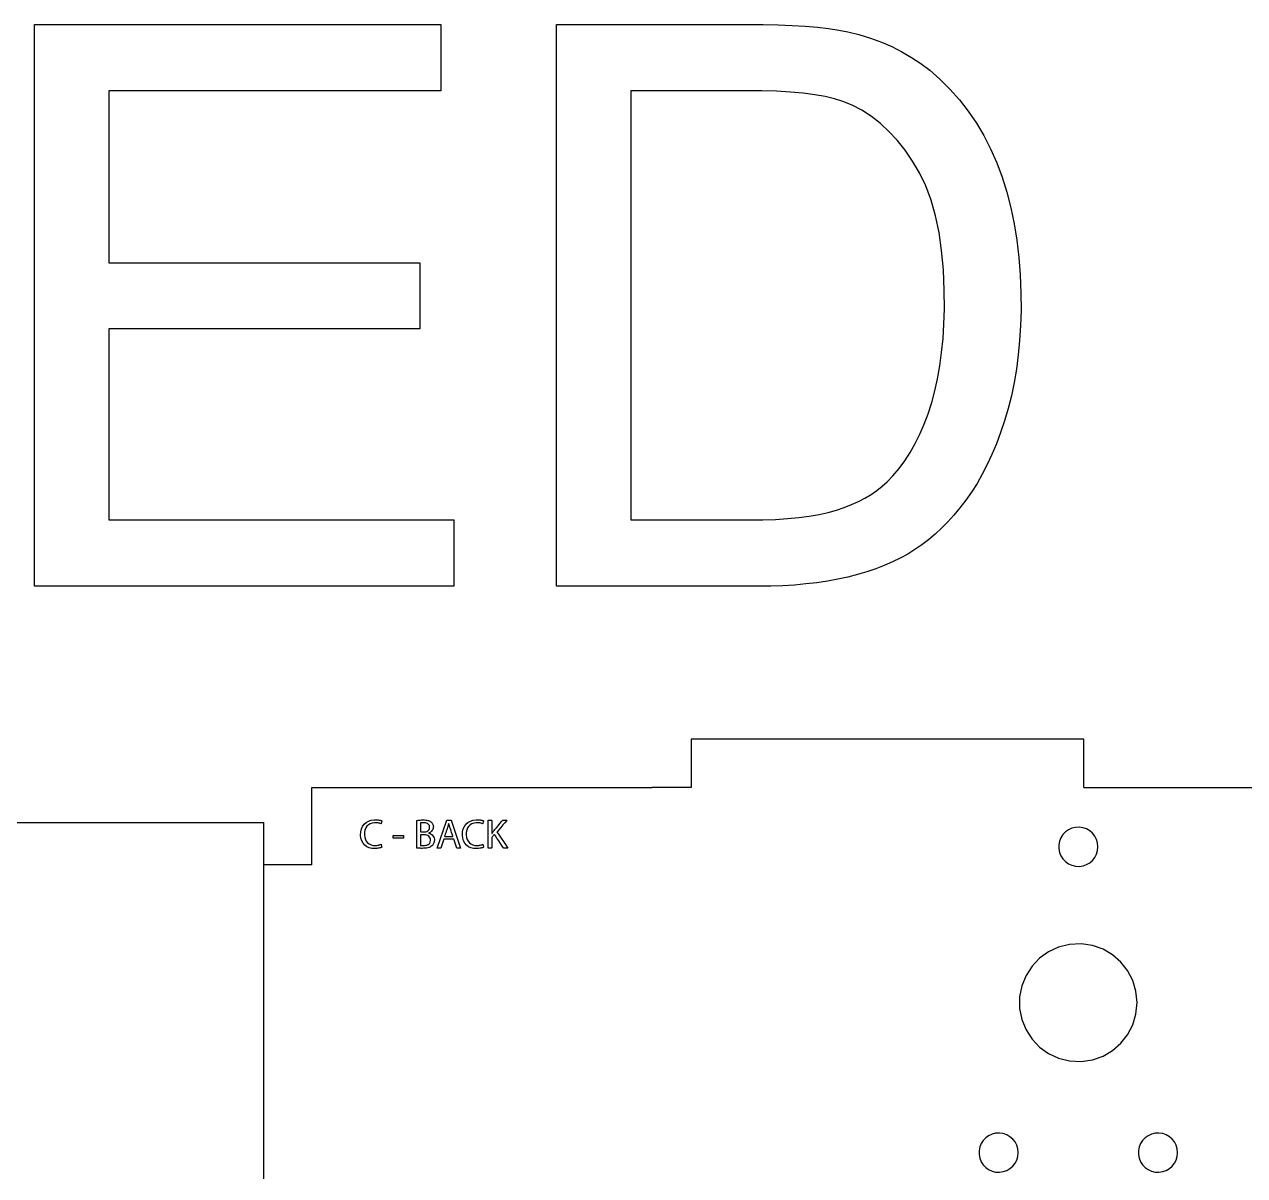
# Model space of a CAD drawing. Header units: metres. Extents: x 826 to 1488, y 1193 to 1485.
# Drawn here: x 963.9 to 1057.2, y 1396.6 to 1484.6 of the extents above; entities that cross this region are included whole.
import ezdxf

# ---------------------------------------------------------------- set-up
doc = ezdxf.new("R2010")
doc.units = ezdxf.units.M

msp = doc.modelspace()

# ---------------------------------------------------------------- linework, layer by layer
at = {"layer": 'COMPONENT14'}
for p, q in [((964.694, 1441.663), (964.694, 1484.618)), ((964.694, 1484.618), (995.753, 1484.618)), ((995.753, 1484.618), (995.753, 1479.548)), ((1004.602, 1484.604), (1005.129, 1484.618)), ((1004.602, 1482.51), (1004.602, 1484.604)), ((1005.129, 1484.618), (1006.703, 1484.618)), ((1006.703, 1484.618), (1008.991, 1484.618)), ((1008.991, 1484.618), (1011.657, 1484.618)), ((1011.657, 1484.618), (1014.365, 1484.618)), ((1014.365, 1484.618), (1016.779, 1484.618)), ((1016.779, 1484.618), (1018.563, 1484.618)), ((1018.563, 1484.618), (1019.38, 1484.618)), ((1019.38, 1484.618), (1020.406, 1484.611)), ((1020.406, 1484.611), (1021.549, 1484.586)), ((1021.549, 1484.586), (1022.619, 1484.542)), ((1022.619, 1484.542), (1023.617, 1484.479)), ((1023.617, 1484.479), (1024.542, 1484.398)), ((1024.542, 1484.398), (1025.394, 1484.297)), ((1025.394, 1484.297), (1026.173, 1484.178)), ((1026.173, 1484.178), (1026.88, 1484.04)), ((1026.88, 1484.04), (1027.721, 1483.833)), ((1027.721, 1483.833), (1028.593, 1483.57)), ((1028.593, 1483.57), (1029.432, 1483.264)), ((1029.432, 1483.264), (1030.238, 1482.917)), ((1004.602, 1477.528), (1004.602, 1482.51)), ((1030.238, 1482.917), (1031.01, 1482.528)), ((1031.01, 1482.528), (1031.749, 1482.096)), ((1031.749, 1482.096), (1032.455, 1481.623)), ((1032.455, 1481.623), (1033.128, 1481.107)), ((1033.128, 1481.107), (1033.894, 1480.441)), ((1033.894, 1480.441), (1034.674, 1479.673)), ((995.753, 1479.548), (970.378, 1479.548)), ((970.378, 1479.548), (970.378, 1466.392)), ((1010.595, 1479.548), (1010.286, 1479.534)), ((1010.286, 1479.534), (1010.286, 1477.897)), ((1011.542, 1479.548), (1010.595, 1479.548)), ((1012.928, 1479.548), (1011.542, 1479.548)), ((1014.548, 1479.548), (1012.928, 1479.548)), ((1016.198, 1479.548), (1014.548, 1479.548)), ((1017.675, 1479.548), (1016.198, 1479.548)), ((1018.775, 1479.548), (1017.675, 1479.548)), ((1019.294, 1479.548), (1018.775, 1479.548)), ((1020.284, 1479.54), (1019.294, 1479.548)), ((1021.426, 1479.505), (1020.284, 1479.54)), ((1022.482, 1479.443), (1021.426, 1479.505)), ((1023.454, 1479.355), (1022.482, 1479.443)), ((1024.341, 1479.24), (1023.454, 1479.355)), ((1034.674, 1479.673), (1035.401, 1478.857)), ((1025.142, 1479.098), (1024.341, 1479.24)), ((1025.86, 1478.929), (1025.142, 1479.098)), ((1026.492, 1478.733), (1025.86, 1478.929)), ((1027.205, 1478.439), (1026.492, 1478.733)), ((1027.951, 1478.048), (1027.205, 1478.439)), ((1035.401, 1478.857), (1036.076, 1477.992)), ((1004.602, 1470.636), (1004.602, 1477.528)), ((1010.286, 1477.897), (1010.286, 1474.075)), ((1028.669, 1477.584), (1027.951, 1478.048)), ((1029.357, 1477.047), (1028.669, 1477.584)), ((1036.076, 1477.992), (1036.698, 1477.078)), ((1030.016, 1476.437), (1029.357, 1477.047)), ((1036.698, 1477.078), (1037.268, 1476.115)), ((1030.647, 1475.755), (1030.016, 1476.437)), ((1031.248, 1475), (1030.647, 1475.755)), ((1037.268, 1476.115), (1037.786, 1475.103)), ((1031.821, 1474.172), (1031.248, 1475)), ((1037.786, 1475.103), (1038.251, 1474.042)), ((1010.286, 1474.075), (1010.286, 1468.807)), ((1032.357, 1473.267), (1031.821, 1474.172)), ((1038.251, 1474.042), (1038.663, 1472.934)), ((1032.829, 1472.269), (1032.357, 1473.267)), ((1038.663, 1472.934), (1039.024, 1471.786)), ((1033.234, 1471.175), (1032.829, 1472.269)), ((1033.571, 1469.987), (1033.234, 1471.175)), ((1039.024, 1471.786), (1039.334, 1470.599)), ((1004.602, 1462.808), (1004.602, 1470.636)), ((1039.334, 1470.599), (1039.592, 1469.374)), ((1033.841, 1468.704), (1033.571, 1469.987)), ((1039.592, 1469.374), (1039.798, 1468.109)), ((1010.286, 1468.807), (1010.286, 1462.836)), ((1034.043, 1467.325), (1033.841, 1468.704)), ((1034.178, 1465.851), (1034.043, 1467.325)), ((1039.798, 1468.109), (1039.953, 1466.805)), ((970.378, 1466.392), (994.141, 1466.392)), ((994.141, 1466.392), (994.141, 1461.353)), ((1039.953, 1466.805), (1040.056, 1465.462)), ((1034.245, 1464.282), (1034.178, 1465.851)), ((1040.056, 1465.462), (1040.107, 1464.08)), ((1034.249, 1462.867), (1034.245, 1464.282)), ((1040.107, 1464.08), (1040.109, 1462.773)), ((1004.602, 1455.021), (1004.602, 1462.808)), ((1010.286, 1462.836), (1010.286, 1456.902)), ((1034.215, 1461.711), (1034.249, 1462.867)), ((1040.109, 1462.773), (1040.074, 1461.597)), ((1034.146, 1460.598), (1034.215, 1461.711)), ((994.141, 1461.353), (970.378, 1461.353)), ((970.378, 1461.353), (970.378, 1446.732)), ((1040.074, 1461.597), (1040.004, 1460.454)), ((1034.043, 1459.53), (1034.146, 1460.598)), ((1040.004, 1460.454), (1039.9, 1459.346)), ((1033.905, 1458.506), (1034.043, 1459.53)), ((1039.9, 1459.346), (1039.76, 1458.271)), ((1033.733, 1457.526), (1033.905, 1458.506)), ((1039.76, 1458.271), (1039.585, 1457.231)), ((1033.527, 1456.59), (1033.733, 1457.526)), ((1039.585, 1457.231), (1039.375, 1456.225)), ((1010.286, 1456.902), (1010.286, 1451.746)), ((1033.286, 1455.699), (1033.527, 1456.59)), ((1039.375, 1456.225), (1039.13, 1455.253)), ((1033.012, 1454.851), (1033.286, 1455.699)), ((1039.13, 1455.253), (1038.852, 1454.315)), ((1004.602, 1448.25), (1004.602, 1455.021)), ((1032.709, 1454.047), (1033.012, 1454.851)), ((1038.852, 1454.315), (1038.551, 1453.417)), ((1032.021, 1452.565), (1032.379, 1453.284)), ((1032.379, 1453.284), (1032.709, 1454.047)), ((1038.551, 1453.417), (1038.23, 1452.558)), ((1031.636, 1451.887), (1032.021, 1452.565)), ((1038.23, 1452.558), (1037.89, 1451.739)), ((1010.286, 1451.746), (1010.286, 1448.109)), ((1031.224, 1451.252), (1031.636, 1451.887)), ((1037.89, 1451.739), (1037.53, 1450.96)), ((1030.319, 1450.11), (1030.785, 1450.66)), ((1030.785, 1450.66), (1031.224, 1451.252)), ((1037.53, 1450.96), (1037.15, 1450.221)), ((1029.49, 1449.306), (1029.868, 1449.644)), ((1029.868, 1449.644), (1030.319, 1450.11)), ((1036.751, 1449.522), (1036.331, 1448.863)), ((1037.15, 1450.221), (1036.751, 1449.522)), ((1028.175, 1448.407), (1028.643, 1448.687)), ((1028.643, 1448.687), (1029.081, 1448.986)), ((1029.081, 1448.986), (1029.49, 1449.306)), ((1036.331, 1448.863), (1035.893, 1448.243)), ((1004.602, 1443.472), (1004.602, 1448.25)), ((1010.286, 1448.109), (1010.286, 1446.732)), ((1026.002, 1447.484), (1026.591, 1447.686)), ((1026.591, 1447.686), (1027.149, 1447.906)), ((1027.149, 1447.906), (1027.677, 1448.147)), ((1027.677, 1448.147), (1028.175, 1448.407)), ((1035.442, 1447.658), (1034.981, 1447.104)), ((1035.893, 1448.243), (1035.442, 1447.658)), ((970.378, 1446.732), (996.749, 1446.732)), ((996.749, 1446.732), (996.749, 1441.663)), ((1010.286, 1446.732), (1010.671, 1446.732)), ((1010.671, 1446.732), (1011.687, 1446.732)), ((1011.687, 1446.732), (1013.128, 1446.732)), ((1013.128, 1446.732), (1014.786, 1446.732)), ((1014.786, 1446.732), (1016.455, 1446.732)), ((1016.455, 1446.732), (1017.927, 1446.732)), ((1017.927, 1446.732), (1018.995, 1446.732)), ((1018.995, 1446.732), (1019.453, 1446.732)), ((1019.453, 1446.732), (1020.378, 1446.742)), ((1020.378, 1446.742), (1021.349, 1446.775)), ((1021.349, 1446.775), (1022.264, 1446.833)), ((1022.264, 1446.833), (1023.123, 1446.915)), ((1023.123, 1446.915), (1023.927, 1447.021)), ((1023.927, 1447.021), (1024.675, 1447.152)), ((1024.675, 1447.152), (1025.366, 1447.306)), ((1025.366, 1447.306), (1026.002, 1447.484)), ((1034.981, 1447.104), (1034.51, 1446.583)), ((1034.028, 1446.094), (1033.536, 1445.638)), ((1034.51, 1446.583), (1034.028, 1446.094)), ((1033.033, 1445.214), (1032.521, 1444.822)), ((1033.536, 1445.638), (1033.033, 1445.214)), ((1031.451, 1444.126), (1030.879, 1443.811)), ((1031.997, 1444.462), (1031.451, 1444.126)), ((1032.521, 1444.822), (1031.997, 1444.462)), ((1004.602, 1441.663), (1004.602, 1443.472)), ((1028.999, 1442.993), (1028.319, 1442.763)), ((1029.652, 1443.245), (1028.999, 1442.993)), ((1030.279, 1443.517), (1029.652, 1443.245)), ((1030.879, 1443.811), (1030.279, 1443.517)), ((1025.327, 1442.055), (1024.511, 1441.934)), ((1026.116, 1442.199), (1025.327, 1442.055)), ((1026.878, 1442.366), (1026.116, 1442.199)), ((1027.612, 1442.554), (1026.878, 1442.366)), ((1028.319, 1442.763), (1027.612, 1442.554)), ((996.749, 1441.663), (964.694, 1441.663)), ((1005.255, 1441.663), (1004.602, 1441.663)), ((1006.979, 1441.663), (1005.255, 1441.663)), ((1009.422, 1441.663), (1006.979, 1441.663)), ((1012.232, 1441.663), (1009.422, 1441.663)), ((1015.056, 1441.663), (1012.232, 1441.663)), ((1017.543, 1441.663), (1015.056, 1441.663)), ((1019.341, 1441.663), (1017.543, 1441.663)), ((1020.097, 1441.663), (1019.341, 1441.663)), ((1020.974, 1441.672), (1020.097, 1441.663)), ((1021.899, 1441.704), (1020.974, 1441.672)), ((1022.797, 1441.758), (1021.899, 1441.704)), ((1023.668, 1441.835), (1022.797, 1441.758)), ((1024.511, 1441.934), (1023.668, 1441.835))]:
    msp.add_line(p, q, dxfattribs=at)
at = {"layer": 'COMPONENT23'}
for p, q in [((989.779, 1423.303), (989.901, 1423.471)), ((989.901, 1423.471), (990.054, 1423.609)), ((990.054, 1423.609), (990.235, 1423.715)), ((990.223, 1423.423), (990.112, 1423.315)), ((990.357, 1423.504), (990.223, 1423.423)), ((990.235, 1423.715), (990.442, 1423.785)), ((990.51, 1423.558), (990.357, 1423.504)), ((990.442, 1423.785), (990.672, 1423.817)), ((990.681, 1423.584), (990.51, 1423.558)), ((990.672, 1423.817), (990.811, 1423.817)), ((990.793, 1423.586), (990.681, 1423.584)), ((990.856, 1423.582), (990.793, 1423.586)), ((990.811, 1423.817), (990.898, 1423.812)), ((990.916, 1423.576), (990.856, 1423.582)), ((990.898, 1423.812), (990.977, 1423.802)), ((990.973, 1423.566), (990.916, 1423.576)), ((991.026, 1423.554), (990.973, 1423.566)), ((990.977, 1423.802), (991.048, 1423.79)), ((991.076, 1423.54), (991.026, 1423.554)), ((991.048, 1423.79), (991.109, 1423.776)), ((991.122, 1423.524), (991.076, 1423.54)), ((991.109, 1423.776), (991.162, 1423.76)), ((991.164, 1423.507), (991.122, 1423.524)), ((991.162, 1423.76), (991.206, 1423.744)), ((991.189, 1423.518), (991.164, 1423.507)), ((991.199, 1423.549), (991.189, 1423.518)), ((991.211, 1423.588), (991.199, 1423.549)), ((991.206, 1423.744), (991.241, 1423.729)), ((991.224, 1423.629), (991.211, 1423.588)), ((991.236, 1423.668), (991.224, 1423.629)), ((991.246, 1423.7), (991.236, 1423.668)), ((991.241, 1423.729), (991.246, 1423.7)), ((993.916, 1423.752), (993.964, 1423.762)), ((993.916, 1423.663), (993.916, 1423.752)), ((993.916, 1423.43), (993.916, 1423.663)), ((993.916, 1423.1), (993.916, 1423.43)), ((993.964, 1423.762), (994.018, 1423.771)), ((994.018, 1423.771), (994.076, 1423.779)), ((994.076, 1423.779), (994.139, 1423.786)), ((994.139, 1423.786), (994.205, 1423.791)), ((994.206, 1423.57), (994.192, 1423.527)), ((994.192, 1423.527), (994.192, 1423.445)), ((994.192, 1423.445), (994.192, 1423.333)), ((994.205, 1423.791), (994.273, 1423.796)), ((994.249, 1423.577), (994.206, 1423.57)), ((994.275, 1423.58), (994.249, 1423.577)), ((994.273, 1423.796), (994.343, 1423.798)), ((994.305, 1423.582), (994.275, 1423.58)), ((994.339, 1423.584), (994.305, 1423.582)), ((994.376, 1423.586), (994.339, 1423.584)), ((994.343, 1423.798), (994.414, 1423.799)), ((994.419, 1423.587), (994.376, 1423.586)), ((994.414, 1423.799), (994.509, 1423.798)), ((994.497, 1423.585), (994.419, 1423.587)), ((994.589, 1423.575), (994.497, 1423.585)), ((994.509, 1423.798), (994.6, 1423.791)), ((994.672, 1423.555), (994.589, 1423.575)), ((994.6, 1423.791), (994.682, 1423.78)), ((994.744, 1423.524), (994.672, 1423.555)), ((994.682, 1423.78), (994.757, 1423.765)), ((994.803, 1423.483), (994.744, 1423.524)), ((994.757, 1423.765), (994.826, 1423.744)), ((994.85, 1423.43), (994.803, 1423.483)), ((994.826, 1423.744), (994.888, 1423.719)), ((994.883, 1423.366), (994.85, 1423.43)), ((994.888, 1423.719), (994.944, 1423.688)), ((994.944, 1423.688), (994.996, 1423.652)), ((994.996, 1423.652), (995.037, 1423.618)), ((995.037, 1423.618), (995.073, 1423.582)), ((995.073, 1423.582), (995.105, 1423.542)), ((995.105, 1423.542), (995.132, 1423.498)), ((995.132, 1423.498), (995.154, 1423.451)), ((995.154, 1423.451), (995.17, 1423.399)), ((995.17, 1423.399), (995.181, 1423.344)), ((995.475, 1421.643), (996.205, 1423.783)), ((996.205, 1423.783), (996.536, 1423.783)), ((996.316, 1423.375), (996.303, 1423.328)), ((996.328, 1423.423), (996.316, 1423.375)), ((996.34, 1423.47), (996.328, 1423.423)), ((996.368, 1423.524), (996.34, 1423.47)), ((996.38, 1423.478), (996.368, 1423.524)), ((996.392, 1423.432), (996.38, 1423.478)), ((996.404, 1423.385), (996.392, 1423.432)), ((996.417, 1423.338), (996.404, 1423.385)), ((996.536, 1423.783), (997.266, 1421.643)), ((997.558, 1423.303), (997.68, 1423.471)), ((997.68, 1423.471), (997.833, 1423.609)), ((997.833, 1423.609), (998.014, 1423.715)), ((998.002, 1423.423), (997.891, 1423.315)), ((998.135, 1423.504), (998.002, 1423.423)), ((998.014, 1423.715), (998.221, 1423.785)), ((998.289, 1423.558), (998.135, 1423.504)), ((998.221, 1423.785), (998.45, 1423.817)), ((998.46, 1423.584), (998.289, 1423.558)), ((998.45, 1423.817), (998.589, 1423.817)), ((998.572, 1423.586), (998.46, 1423.584)), ((998.635, 1423.582), (998.572, 1423.586)), ((998.589, 1423.817), (998.677, 1423.812)), ((998.695, 1423.576), (998.635, 1423.582)), ((998.677, 1423.812), (998.756, 1423.802)), ((998.751, 1423.566), (998.695, 1423.576)), ((998.805, 1423.554), (998.751, 1423.566)), ((998.756, 1423.802), (998.826, 1423.79)), ((998.854, 1423.54), (998.805, 1423.554)), ((998.826, 1423.79), (998.888, 1423.776)), ((998.9, 1423.524), (998.854, 1423.54)), ((998.888, 1423.776), (998.941, 1423.76)), ((998.942, 1423.507), (998.9, 1423.524)), ((998.941, 1423.76), (998.985, 1423.744)), ((998.968, 1423.518), (998.942, 1423.507)), ((998.977, 1423.549), (998.968, 1423.518)), ((998.989, 1423.588), (998.977, 1423.549)), ((998.985, 1423.744), (999.02, 1423.729)), ((999.002, 1423.629), (998.989, 1423.588)), ((999.014, 1423.668), (999.002, 1423.629)), ((999.024, 1423.7), (999.014, 1423.668)), ((999.02, 1423.729), (999.024, 1423.7)), ((999.374, 1423.783), (999.427, 1423.783)), ((999.374, 1423.669), (999.374, 1423.783)), ((999.374, 1423.374), (999.374, 1423.669)), ((999.374, 1422.968), (999.374, 1423.374)), ((999.427, 1423.783), (999.479, 1423.783)), ((999.479, 1423.783), (999.537, 1423.783)), ((999.537, 1423.783), (999.59, 1423.783)), ((999.59, 1423.783), (999.631, 1423.783)), ((999.631, 1423.783), (999.65, 1423.742)), ((999.65, 1423.742), (999.65, 1423.61)), ((999.65, 1423.61), (999.65, 1423.42)), ((999.65, 1423.42), (999.65, 1423.206)), ((1000.136, 1423.358), (1000.271, 1423.524)), ((1000.271, 1423.524), (1000.387, 1423.667)), ((1000.507, 1423.411), (1000.346, 1423.221)), ((1000.387, 1423.667), (1000.464, 1423.761)), ((1000.464, 1423.761), (1000.484, 1423.783)), ((1000.484, 1423.783), (1000.512, 1423.783)), ((1000.658, 1423.587), (1000.507, 1423.411)), ((1000.512, 1423.783), (1000.565, 1423.783)), ((1000.565, 1423.783), (1000.633, 1423.783)), ((1000.633, 1423.783), (1000.704, 1423.783)), ((1000.772, 1423.721), (1000.658, 1423.587)), ((1000.704, 1423.783), (1000.768, 1423.783)), ((1000.768, 1423.783), (1000.812, 1423.783)), ((1000.812, 1423.783), (1000.772, 1423.721)), ((989.628, 1422.642), (989.64, 1422.887)), ((989.655, 1422.402), (989.628, 1422.642)), ((989.64, 1422.887), (989.691, 1423.108)), ((989.691, 1423.108), (989.779, 1423.303)), ((989.926, 1422.844), (989.92, 1422.646)), ((989.92, 1422.646), (989.942, 1422.465)), ((989.961, 1423.025), (989.926, 1422.844)), ((989.942, 1422.465), (989.99, 1422.305)), ((990.024, 1423.182), (989.961, 1423.025)), ((990.112, 1423.315), (990.024, 1423.182)), ((992.122, 1422.399), (992.122, 1422.602)), ((992.122, 1422.602), (992.907, 1422.602)), ((992.907, 1422.602), (992.907, 1422.399)), ((993.916, 1422.72), (993.916, 1423.1)), ((993.916, 1422.337), (993.916, 1422.72)), ((994.192, 1423.333), (994.192, 1423.209)), ((994.192, 1423.209), (994.192, 1423.085)), ((994.192, 1423.085), (994.192, 1422.979)), ((994.192, 1422.979), (994.192, 1422.904)), ((994.192, 1422.904), (994.192, 1422.875)), ((994.192, 1422.875), (994.23, 1422.875)), ((994.221, 1422.669), (994.192, 1422.667)), ((994.192, 1422.667), (994.192, 1422.621)), ((994.192, 1422.621), (994.192, 1422.524)), ((994.192, 1422.524), (994.192, 1422.393)), ((994.254, 1422.669), (994.221, 1422.669)), ((994.23, 1422.875), (994.269, 1422.875)), ((994.294, 1422.669), (994.254, 1422.669)), ((994.269, 1422.875), (994.313, 1422.875)), ((994.336, 1422.669), (994.294, 1422.669)), ((994.313, 1422.875), (994.358, 1422.875)), ((994.374, 1422.669), (994.336, 1422.669)), ((994.358, 1422.875), (994.399, 1422.875)), ((994.419, 1422.669), (994.374, 1422.669)), ((994.399, 1422.875), (994.429, 1422.875)), ((994.486, 1422.667), (994.419, 1422.669)), ((994.429, 1422.875), (994.524, 1422.88)), ((994.59, 1422.654), (994.486, 1422.667)), ((994.524, 1422.88), (994.616, 1422.897)), ((994.686, 1422.63), (994.59, 1422.654)), ((994.616, 1422.897), (994.696, 1422.925)), ((994.772, 1422.594), (994.686, 1422.63)), ((994.696, 1422.925), (994.764, 1422.965)), ((994.764, 1422.965), (994.819, 1423.014)), ((994.846, 1422.544), (994.772, 1422.594)), ((994.819, 1423.014), (994.861, 1423.072)), ((994.857, 1422.808), (994.824, 1422.796)), ((994.824, 1422.796), (994.862, 1422.776)), ((994.904, 1422.482), (994.846, 1422.544)), ((994.932, 1422.846), (994.857, 1422.808)), ((994.861, 1423.072), (994.889, 1423.136)), ((994.862, 1422.776), (994.939, 1422.747)), ((994.901, 1423.289), (994.883, 1423.366)), ((994.889, 1423.136), (994.903, 1423.207)), ((994.903, 1423.207), (994.901, 1423.289)), ((994.947, 1422.406), (994.904, 1422.482)), ((994.999, 1422.891), (994.932, 1422.846)), ((994.939, 1422.747), (995.015, 1422.707)), ((995.056, 1422.944), (994.999, 1422.891)), ((995.015, 1422.707), (995.085, 1422.655)), ((995.104, 1423.003), (995.056, 1422.944)), ((995.085, 1422.655), (995.149, 1422.59)), ((995.142, 1423.068), (995.104, 1423.003)), ((995.169, 1423.138), (995.142, 1423.068)), ((995.149, 1422.59), (995.201, 1422.513)), ((995.183, 1423.212), (995.169, 1423.138)), ((995.181, 1423.344), (995.186, 1423.284)), ((995.186, 1423.284), (995.183, 1423.212)), ((995.201, 1422.513), (995.24, 1422.424)), ((996.067, 1422.612), (996.046, 1422.55)), ((996.046, 1422.55), (996.076, 1422.532)), ((996.098, 1422.704), (996.067, 1422.612)), ((996.076, 1422.532), (996.153, 1422.532)), ((996.135, 1422.813), (996.098, 1422.704)), ((996.174, 1422.926), (996.135, 1422.813)), ((996.153, 1422.532), (996.257, 1422.532)), ((996.208, 1423.029), (996.174, 1422.926)), ((996.235, 1423.107), (996.208, 1423.029)), ((996.249, 1423.148), (996.235, 1423.107)), ((996.26, 1423.183), (996.249, 1423.148)), ((996.257, 1422.532), (996.374, 1422.532)), ((996.276, 1423.231), (996.26, 1423.183)), ((996.29, 1423.28), (996.276, 1423.231)), ((996.303, 1423.328), (996.29, 1423.28)), ((996.374, 1422.532), (996.49, 1422.532)), ((996.431, 1423.29), (996.417, 1423.338)), ((996.445, 1423.241), (996.431, 1423.29)), ((996.461, 1423.191), (996.445, 1423.241)), ((996.476, 1423.147), (996.461, 1423.191)), ((996.487, 1423.114), (996.476, 1423.147)), ((996.512, 1423.041), (996.487, 1423.114)), ((996.49, 1422.532), (996.591, 1422.532)), ((996.546, 1422.942), (996.512, 1423.041)), ((996.585, 1422.831), (996.546, 1422.942)), ((996.623, 1422.72), (996.585, 1422.831)), ((996.591, 1422.532), (996.661, 1422.532)), ((996.656, 1422.625), (996.623, 1422.72)), ((996.679, 1422.557), (996.656, 1422.625)), ((996.661, 1422.532), (996.688, 1422.532)), ((996.688, 1422.532), (996.679, 1422.557)), ((997.406, 1422.642), (997.418, 1422.887)), ((997.434, 1422.402), (997.406, 1422.642)), ((997.418, 1422.887), (997.47, 1423.108)), ((997.47, 1423.108), (997.558, 1423.303)), ((997.705, 1422.844), (997.699, 1422.646)), ((997.699, 1422.646), (997.721, 1422.465)), ((997.74, 1423.025), (997.705, 1422.844)), ((997.721, 1422.465), (997.769, 1422.305)), ((997.803, 1423.182), (997.74, 1423.025)), ((997.891, 1423.315), (997.803, 1423.182)), ((999.374, 1422.521), (999.374, 1422.968)), ((999.374, 1422.105), (999.374, 1422.521)), ((999.65, 1423.206), (999.65, 1423.001)), ((999.65, 1423.001), (999.65, 1422.84)), ((999.65, 1422.84), (999.65, 1422.756)), ((999.65, 1422.756), (999.673, 1422.771)), ((999.654, 1422.463), (999.65, 1422.374)), ((999.676, 1422.488), (999.654, 1422.463)), ((999.673, 1422.771), (999.697, 1422.805)), ((999.711, 1422.528), (999.676, 1422.488)), ((999.697, 1422.805), (999.721, 1422.838)), ((999.753, 1422.577), (999.711, 1422.528)), ((999.721, 1422.838), (999.745, 1422.87)), ((999.745, 1422.87), (999.769, 1422.902)), ((999.796, 1422.625), (999.753, 1422.577)), ((999.769, 1422.902), (999.792, 1422.933)), ((999.792, 1422.933), (999.815, 1422.963)), ((999.831, 1422.665), (999.796, 1422.625)), ((999.815, 1422.963), (999.835, 1422.988)), ((999.864, 1422.683), (999.831, 1422.665)), ((999.835, 1422.988), (999.896, 1423.063)), ((999.93, 1422.585), (999.864, 1422.683)), ((999.896, 1423.063), (1000.003, 1423.195)), ((1000.045, 1422.412), (999.93, 1422.585)), ((1000.003, 1423.195), (1000.136, 1423.358)), ((1000.092, 1422.924), (1000.05, 1422.875)), ((1000.05, 1422.875), (1000.095, 1422.809)), ((1000.198, 1423.049), (1000.092, 1422.924)), ((1000.095, 1422.809), (1000.21, 1422.639)), ((1000.346, 1423.221), (1000.198, 1423.049)), ((1000.21, 1422.639), (1000.368, 1422.406)), ((989.721, 1422.192), (989.655, 1422.402)), ((989.819, 1422.014), (989.721, 1422.192)), ((989.949, 1421.867), (989.819, 1422.014)), ((990.105, 1421.752), (989.949, 1421.867)), ((989.99, 1422.305), (990.063, 1422.165)), ((990.063, 1422.165), (990.161, 1422.049)), ((990.286, 1421.67), (990.105, 1421.752)), ((990.161, 1422.049), (990.282, 1421.957)), ((990.282, 1421.957), (990.426, 1421.891)), ((990.486, 1421.622), (990.286, 1421.67)), ((990.426, 1421.891), (990.591, 1421.853)), ((990.691, 1421.608), (990.486, 1421.622)), ((990.591, 1421.853), (990.751, 1421.843)), ((990.784, 1421.611), (990.691, 1421.608)), ((990.751, 1421.843), (990.814, 1421.845)), ((990.872, 1421.617), (990.784, 1421.611)), ((990.814, 1421.845), (990.877, 1421.85)), ((990.953, 1421.627), (990.872, 1421.617)), ((990.877, 1421.85), (990.938, 1421.858)), ((990.938, 1421.858), (990.997, 1421.869)), ((991.028, 1421.64), (990.953, 1421.627)), ((990.997, 1421.869), (991.053, 1421.882)), ((991.095, 1421.656), (991.028, 1421.64)), ((991.053, 1421.882), (991.105, 1421.897)), ((991.155, 1421.673), (991.095, 1421.656)), ((991.105, 1421.897), (991.153, 1421.915)), ((991.153, 1421.915), (991.192, 1421.932)), ((991.205, 1421.691), (991.155, 1421.673)), ((991.192, 1421.932), (991.201, 1421.895)), ((991.201, 1421.895), (991.21, 1421.859)), ((991.246, 1421.71), (991.205, 1421.691)), ((991.21, 1421.859), (991.22, 1421.819)), ((991.22, 1421.819), (991.23, 1421.778)), ((991.23, 1421.778), (991.238, 1421.743)), ((991.238, 1421.743), (991.246, 1421.71)), ((992.907, 1422.399), (992.122, 1422.399)), ((993.916, 1422), (993.916, 1422.337)), ((993.916, 1421.755), (993.916, 1422)), ((993.916, 1421.65), (993.916, 1421.755)), ((993.949, 1421.645), (993.916, 1421.65)), ((993.99, 1421.64), (993.949, 1421.645)), ((994.035, 1421.636), (993.99, 1421.64)), ((994.086, 1421.632), (994.035, 1421.636)), ((994.14, 1421.629), (994.086, 1421.632)), ((994.2, 1421.626), (994.14, 1421.629)), ((994.192, 1422.393), (994.192, 1422.246)), ((994.192, 1422.246), (994.192, 1422.1)), ((994.192, 1422.1), (994.192, 1421.974)), ((994.192, 1421.974), (994.192, 1421.886)), ((994.192, 1421.886), (994.192, 1421.852)), ((994.192, 1421.852), (994.238, 1421.847)), ((994.263, 1421.625), (994.2, 1421.626)), ((994.238, 1421.847), (994.29, 1421.843)), ((994.331, 1421.624), (994.263, 1421.625)), ((994.29, 1421.843), (994.319, 1421.841)), ((994.319, 1421.841), (994.35, 1421.841)), ((994.445, 1421.626), (994.331, 1421.624)), ((994.35, 1421.841), (994.382, 1421.84)), ((994.382, 1421.84), (994.417, 1421.84)), ((994.417, 1421.84), (994.507, 1421.843)), ((994.562, 1421.633), (994.445, 1421.626)), ((994.507, 1421.843), (994.607, 1421.856)), ((994.669, 1421.647), (994.562, 1421.633)), ((994.607, 1421.856), (994.7, 1421.88)), ((994.766, 1421.667), (994.669, 1421.647)), ((994.7, 1421.88), (994.783, 1421.917)), ((994.855, 1421.693), (994.766, 1421.667)), ((994.783, 1421.917), (994.855, 1421.968)), ((994.855, 1421.968), (994.912, 1422.033)), ((994.934, 1421.725), (994.855, 1421.693)), ((994.912, 1422.033), (994.952, 1422.114)), ((995.004, 1421.764), (994.934, 1421.725)), ((994.97, 1422.317), (994.947, 1422.406)), ((994.952, 1422.114), (994.972, 1422.212)), ((994.972, 1422.212), (994.97, 1422.317)), ((995.065, 1421.809), (995.004, 1421.764)), ((995.11, 1421.851), (995.065, 1421.809)), ((995.146, 1421.893), (995.11, 1421.851)), ((995.179, 1421.939), (995.146, 1421.893)), ((995.207, 1421.989), (995.179, 1421.939)), ((995.23, 1422.043), (995.207, 1421.989)), ((995.248, 1422.1), (995.23, 1422.043)), ((995.24, 1422.424), (995.262, 1422.321)), ((995.259, 1422.161), (995.248, 1422.1)), ((995.265, 1422.226), (995.259, 1422.161)), ((995.262, 1422.321), (995.265, 1422.226)), ((995.761, 1421.643), (995.475, 1421.643)), ((995.983, 1422.316), (995.761, 1421.643)), ((996.742, 1422.316), (995.983, 1422.316)), ((996.971, 1421.643), (996.742, 1422.316)), ((997.266, 1421.643), (996.971, 1421.643)), ((997.499, 1422.192), (997.434, 1422.402)), ((997.598, 1422.014), (997.499, 1422.192)), ((997.727, 1421.867), (997.598, 1422.014)), ((997.884, 1421.752), (997.727, 1421.867)), ((997.769, 1422.305), (997.842, 1422.165)), ((997.842, 1422.165), (997.94, 1422.049)), ((998.064, 1421.67), (997.884, 1421.752)), ((997.94, 1422.049), (998.061, 1421.957)), ((998.061, 1421.957), (998.205, 1421.891)), ((998.265, 1421.622), (998.064, 1421.67)), ((998.205, 1421.891), (998.37, 1421.853)), ((998.469, 1421.608), (998.265, 1421.622)), ((998.37, 1421.853), (998.53, 1421.843)), ((998.563, 1421.611), (998.469, 1421.608)), ((998.53, 1421.843), (998.593, 1421.845)), ((998.65, 1421.617), (998.563, 1421.611)), ((998.593, 1421.845), (998.655, 1421.85)), ((998.732, 1421.627), (998.65, 1421.617)), ((998.655, 1421.85), (998.716, 1421.858)), ((998.716, 1421.858), (998.775, 1421.869)), ((998.807, 1421.64), (998.732, 1421.627)), ((998.775, 1421.869), (998.831, 1421.882)), ((998.874, 1421.656), (998.807, 1421.64)), ((998.831, 1421.882), (998.884, 1421.897)), ((998.933, 1421.673), (998.874, 1421.656)), ((998.884, 1421.897), (998.932, 1421.915)), ((998.932, 1421.915), (998.971, 1421.932)), ((998.984, 1421.691), (998.933, 1421.673)), ((998.971, 1421.932), (998.98, 1421.895)), ((998.98, 1421.895), (998.989, 1421.859)), ((999.025, 1421.71), (998.984, 1421.691)), ((998.989, 1421.859), (998.999, 1421.819)), ((998.999, 1421.819), (999.008, 1421.778)), ((999.008, 1421.778), (999.017, 1421.743)), ((999.017, 1421.743), (999.025, 1421.71)), ((999.374, 1421.79), (999.374, 1422.105)), ((999.385, 1421.643), (999.374, 1421.79)), ((999.42, 1421.643), (999.385, 1421.643)), ((999.471, 1421.643), (999.42, 1421.643)), ((999.528, 1421.643), (999.471, 1421.643)), ((999.583, 1421.643), (999.528, 1421.643)), ((999.626, 1421.643), (999.583, 1421.643)), ((999.65, 1421.666), (999.626, 1421.643)), ((999.65, 1422.374), (999.65, 1422.24)), ((999.65, 1422.24), (999.65, 1422.075)), ((999.65, 1422.075), (999.65, 1421.907)), ((999.65, 1421.907), (999.65, 1421.761)), ((999.65, 1421.761), (999.65, 1421.666)), ((1000.186, 1422.2), (1000.045, 1422.412)), ((1000.331, 1421.983), (1000.186, 1422.2)), ((1000.457, 1421.795), (1000.331, 1421.983)), ((1000.368, 1422.406), (1000.543, 1422.149)), ((1000.539, 1421.672), (1000.457, 1421.795)), ((1000.56, 1421.643), (1000.539, 1421.672)), ((1000.543, 1422.149), (1000.705, 1421.909)), ((1000.586, 1421.643), (1000.56, 1421.643)), ((1000.637, 1421.643), (1000.586, 1421.643)), ((1000.702, 1421.643), (1000.637, 1421.643)), ((1000.77, 1421.643), (1000.702, 1421.643)), ((1000.705, 1421.909), (1000.828, 1421.727)), ((1000.831, 1421.643), (1000.77, 1421.643)), ((1000.828, 1421.727), (1000.885, 1421.644)), ((1000.885, 1421.644), (1000.831, 1421.643))]:
    msp.add_line(p, q, dxfattribs=at)
at = {"layer": 'GROUP0'}
for p, q in [((1044.907, 1429.977), (1014.907, 1429.977)), ((1014.907, 1429.977), (1014.907, 1426.277)), ((1044.907, 1426.277), (1044.907, 1429.977)), ((985.907, 1426.277), (1011.907, 1426.277)), ((985.907, 1420.356), (985.907, 1426.277)), ((1014.907, 1426.277), (1011.907, 1426.277)), ((1044.907, 1426.277), (1060.907, 1426.277)), ((927.207, 1423.607), (982.207, 1423.607)), ((982.207, 1423.607), (982.207, 1420.356)), ((1043.155, 1422.439), (1043.048, 1422.176)), ((1043.307, 1422.674), (1043.155, 1422.439)), ((1043.5, 1422.875), (1043.307, 1422.674)), ((1043.727, 1423.038), (1043.5, 1422.875)), ((1043.983, 1423.157), (1043.727, 1423.038)), ((1044.262, 1423.227), (1043.983, 1423.157)), ((1044.559, 1423.241), (1044.262, 1423.227)), ((1044.848, 1423.199), (1044.559, 1423.241)), ((1045.116, 1423.104), (1044.848, 1423.199)), ((1045.359, 1422.962), (1045.116, 1423.104)), ((1045.569, 1422.779), (1045.359, 1422.962)), ((1045.742, 1422.56), (1045.569, 1422.779)), ((1045.873, 1422.311), (1045.742, 1422.56)), ((1043.048, 1422.176), (1042.991, 1421.892)), ((1042.991, 1421.892), (1042.991, 1421.594)), ((1042.991, 1421.594), (1043.048, 1421.31)), ((1045.955, 1422.037), (1045.873, 1422.311)), ((1045.984, 1421.743), (1045.955, 1422.037)), ((1045.955, 1421.45), (1045.984, 1421.743)), ((1043.048, 1421.31), (1043.155, 1421.047)), ((1043.155, 1421.047), (1043.307, 1420.813)), ((1043.307, 1420.813), (1043.5, 1420.611)), ((1043.5, 1420.611), (1043.727, 1420.448)), ((1045.359, 1420.524), (1045.569, 1420.707)), ((1045.569, 1420.707), (1045.742, 1420.926)), ((1045.742, 1420.926), (1045.873, 1421.176)), ((1045.873, 1421.176), (1045.955, 1421.45)), ((985.907, 1420.356), (982.207, 1420.356)), ((982.207, 1420.356), (982.207, 1396.346)), ((1043.727, 1420.448), (1043.983, 1420.329)), ((1043.983, 1420.329), (1044.262, 1420.259)), ((1044.262, 1420.259), (1044.559, 1420.245)), ((1044.559, 1420.245), (1044.848, 1420.288)), ((1044.848, 1420.288), (1045.116, 1420.383)), ((1045.116, 1420.383), (1045.359, 1420.524)), ((1042.981, 1414.069), (1042.213, 1413.712)), ((1043.819, 1414.278), (1042.981, 1414.069)), ((1044.709, 1414.321), (1043.819, 1414.278)), ((1045.576, 1414.193), (1044.709, 1414.321)), ((1046.381, 1413.908), (1045.576, 1414.193)), ((1041.532, 1413.223), (1040.954, 1412.618)), ((1042.213, 1413.712), (1041.532, 1413.223)), ((1047.108, 1413.483), (1046.381, 1413.908)), ((1047.739, 1412.934), (1047.108, 1413.483)), ((1040.954, 1412.618), (1040.496, 1411.913)), ((1048.259, 1412.277), (1047.739, 1412.934)), ((1048.651, 1411.529), (1048.259, 1412.277)), ((1040.496, 1411.913), (1040.174, 1411.126)), ((1048.898, 1410.707), (1048.651, 1411.529)), ((1040.174, 1411.126), (1040.006, 1410.273)), ((1048.984, 1409.827), (1048.898, 1410.707)), ((1040.006, 1410.273), (1040.006, 1409.38)), ((1040.006, 1409.38), (1040.174, 1408.527)), ((1048.898, 1408.946), (1048.984, 1409.827)), ((1040.174, 1408.527), (1040.496, 1407.74)), ((1048.651, 1408.124), (1048.898, 1408.946)), ((1040.496, 1407.74), (1040.954, 1407.035)), ((1048.259, 1407.376), (1048.651, 1408.124)), ((1040.954, 1407.035), (1041.532, 1406.43)), ((1047.108, 1406.17), (1047.739, 1406.719)), ((1047.739, 1406.719), (1048.259, 1407.376)), ((1041.532, 1406.43), (1042.213, 1405.941)), ((1042.213, 1405.941), (1042.981, 1405.584)), ((1045.576, 1405.46), (1046.381, 1405.745)), ((1046.381, 1405.745), (1047.108, 1406.17)), ((1042.981, 1405.584), (1043.819, 1405.375)), ((1043.819, 1405.375), (1044.709, 1405.332)), ((1044.709, 1405.332), (1045.576, 1405.46)), ((1037.216, 1399.293), (1037.063, 1399.058)), ((1037.409, 1399.495), (1037.216, 1399.293)), ((1037.636, 1399.658), (1037.409, 1399.495)), ((1037.892, 1399.777), (1037.636, 1399.658)), ((1038.171, 1399.846), (1037.892, 1399.777)), ((1038.468, 1399.861), (1038.171, 1399.846)), ((1038.757, 1399.818), (1038.468, 1399.861)), ((1039.025, 1399.723), (1038.757, 1399.818)), ((1039.267, 1399.581), (1039.025, 1399.723)), ((1039.478, 1399.398), (1039.267, 1399.581)), ((1039.651, 1399.179), (1039.478, 1399.398)), ((1039.782, 1398.93), (1039.651, 1399.179)), ((1049.398, 1399.293), (1049.246, 1399.058)), ((1049.591, 1399.495), (1049.398, 1399.293)), ((1049.818, 1399.658), (1049.591, 1399.495)), ((1050.074, 1399.777), (1049.818, 1399.658)), ((1050.353, 1399.846), (1050.074, 1399.777)), ((1050.65, 1399.861), (1050.353, 1399.846)), ((1050.939, 1399.818), (1050.65, 1399.861)), ((1051.207, 1399.723), (1050.939, 1399.818)), ((1051.449, 1399.581), (1051.207, 1399.723)), ((1051.66, 1399.398), (1051.449, 1399.581)), ((1051.833, 1399.179), (1051.66, 1399.398)), ((1051.964, 1398.93), (1051.833, 1399.179)), ((1036.956, 1398.796), (1036.9, 1398.511)), ((1036.9, 1398.511), (1036.9, 1398.214)), ((1036.9, 1398.214), (1036.956, 1397.929)), ((1037.063, 1399.058), (1036.956, 1398.796)), ((1039.864, 1398.656), (1039.782, 1398.93)), ((1039.893, 1398.363), (1039.864, 1398.656)), ((1039.864, 1398.069), (1039.893, 1398.363)), ((1049.138, 1398.796), (1049.082, 1398.511)), ((1049.082, 1398.511), (1049.082, 1398.214)), ((1049.082, 1398.214), (1049.138, 1397.929)), ((1049.246, 1399.058), (1049.138, 1398.796)), ((1052.046, 1398.656), (1051.964, 1398.93)), ((1052.075, 1398.363), (1052.046, 1398.656)), ((1052.046, 1398.069), (1052.075, 1398.363)), ((1036.956, 1397.929), (1037.063, 1397.667)), ((1037.063, 1397.667), (1037.216, 1397.432)), ((1037.216, 1397.432), (1037.409, 1397.23)), ((1039.267, 1397.144), (1039.478, 1397.327)), ((1039.478, 1397.327), (1039.651, 1397.546)), ((1039.651, 1397.546), (1039.782, 1397.795)), ((1039.782, 1397.795), (1039.864, 1398.069)), ((1049.138, 1397.929), (1049.246, 1397.667)), ((1049.246, 1397.667), (1049.398, 1397.432)), ((1049.398, 1397.432), (1049.591, 1397.23)), ((1051.449, 1397.144), (1051.66, 1397.327)), ((1051.66, 1397.327), (1051.833, 1397.546)), ((1051.833, 1397.546), (1051.964, 1397.795)), ((1051.964, 1397.795), (1052.046, 1398.069)), ((1037.409, 1397.23), (1037.636, 1397.067)), ((1037.636, 1397.067), (1037.892, 1396.948)), ((1037.892, 1396.948), (1038.171, 1396.879)), ((1038.171, 1396.879), (1038.468, 1396.864)), ((1038.468, 1396.864), (1038.757, 1396.907)), ((1038.757, 1396.907), (1039.025, 1397.002)), ((1039.025, 1397.002), (1039.267, 1397.144)), ((1049.591, 1397.23), (1049.818, 1397.067)), ((1049.818, 1397.067), (1050.074, 1396.948)), ((1050.074, 1396.948), (1050.353, 1396.879)), ((1050.353, 1396.879), (1050.65, 1396.864)), ((1050.65, 1396.864), (1050.939, 1396.907)), ((1050.939, 1396.907), (1051.207, 1397.002)), ((1051.207, 1397.002), (1051.449, 1397.144))]:
    msp.add_line(p, q, dxfattribs=at)

doc.saveas('drawing.dxf')
